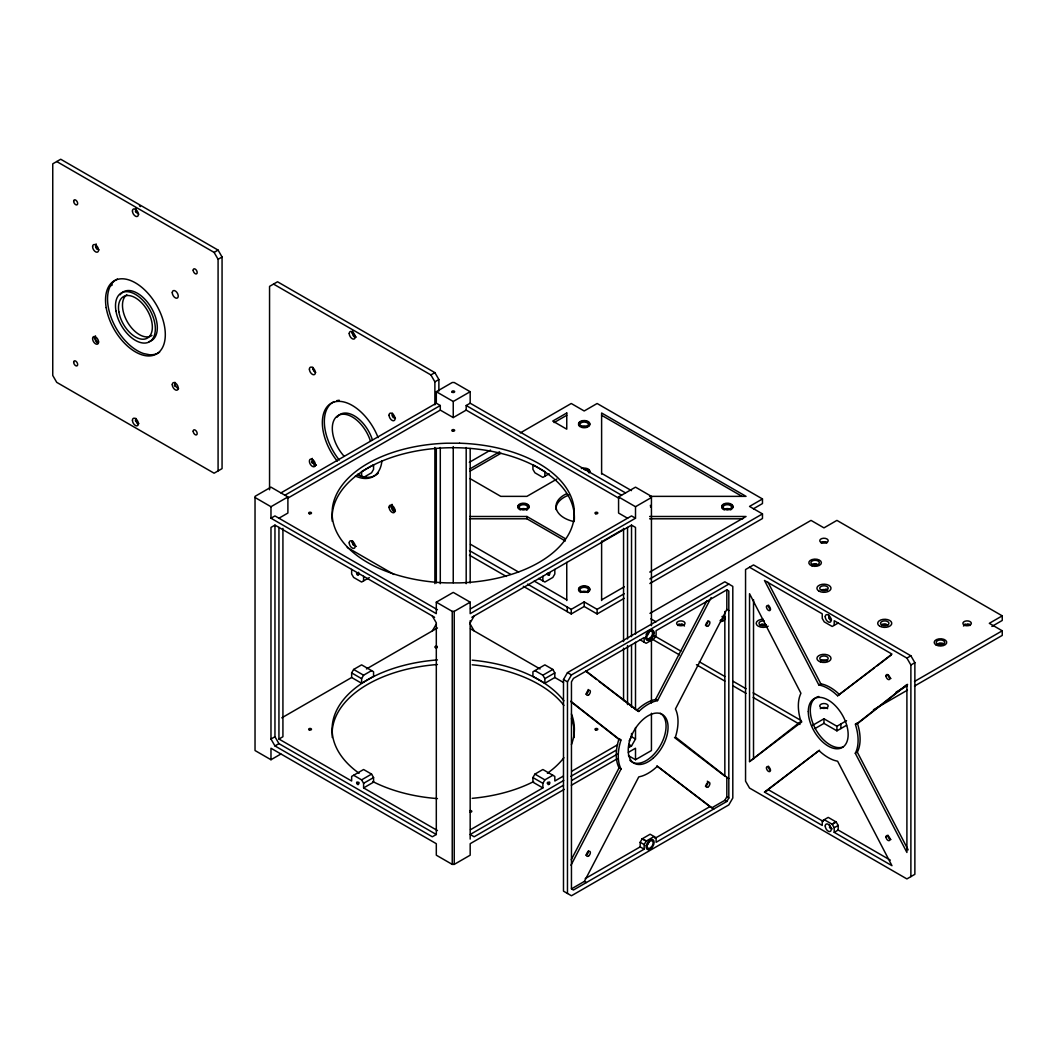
<?xml version="1.0" encoding="UTF-8"?>
<svg xmlns="http://www.w3.org/2000/svg" width="1055" height="1055" viewBox="0 0 1055 1055"><rect width="100%" height="100%" fill="white"/><g stroke="black" fill="none" stroke-linecap="round" stroke-linejoin="round"><path stroke-width="1.5" d="M571.335 702.063L618.85 739.344A42.253 24.397 -60 0 0 618.85 767.42L621.078 768.95L570.979 865.245M570.755 701.232L620.841 740.505A42.253 24.397 -60 0 0 620.841 768.567L621.078 768.95M571.256 859.72L619.087 767.803M599.227 681.53L636.745 710.318L639.937 707.457A42.253 24.397 -60 0 1 652.359 700.283L655.551 699.452L706.876 600.823M636.745 710.318L638.737 711.466L641.928 708.617A42.253 24.397 -60 0 1 654.351 701.443L657.542 700.612L711.136 597.618M644.157 642.165L644.157 637.563L573.445 678.391L571.454 681.846L571.454 888.864L584.404 881.387L638.737 776.942L641.928 776.111A42.253 24.397 -60 0 0 657.371 766.26L711.888 807.774L724.838 800.31L726.829 796.855L726.829 777.298L675.437 737.049A42.253 24.397 -60 0 0 675.437 708.986L726.829 609.394L726.829 589.837L656.105 630.666L656.105 635.268L654.113 638.71L646.148 643.313L640.174 639.871M351.645 677.508L351.645 672.905L353.636 669.45L361.601 664.861L373.562 671.758L373.562 676.361L361.601 683.258L351.645 677.508L281.791 717.835M361.601 683.258L361.601 678.655L363.593 675.2L371.571 670.611M432.326 630.93L436.308 624.033M470.174 622.872L474.157 615.975M563.489 679.539L567.471 672.642L724.838 581.793L732.803 586.382L732.803 798.002L728.82 804.899L571.454 895.761L563.489 891.159L563.489 679.539L567.471 681.846L567.471 893.466M567.471 681.846L571.454 674.949L728.82 584.088M552.833 775.267L544.868 779.856L542.877 783.311L542.877 787.914L532.92 782.164L532.92 777.561L534.911 774.106L542.877 769.517L554.825 776.414L554.825 781.017L563.383 776.071M629.136 740.874L631.523 736.733L631.523 733.449M628.688 747.573L631.523 745.938L635.506 739.028L635.506 727.554M585.222 878.604L640.174 846.888L640.174 842.286L642.165 838.831L650.131 834.228L656.105 837.683L656.105 842.286L726.829 801.457L728.82 798.002L728.82 590.985L726.829 589.837M571.454 888.864L573.445 890.011L644.157 849.183L644.157 844.58L646.148 841.138L654.113 836.536M855.288 753.257L855.513 752.874A42.253 24.397 60 0 0 855.513 724.811L906.904 684.55L906.904 852.466L855.288 753.257L857.517 751.727A42.253 24.397 60 0 0 857.517 723.664L907.603 684.392M749.538 761.605L800.93 721.356A42.253 24.397 60 0 1 800.93 693.293L749.538 593.701L749.538 761.605L801.853 721.844M838.184 623.03L832.21 626.472L824.232 621.87L822.241 618.428L822.241 613.825L764.479 580.474L818.812 684.919L822.003 685.75A42.253 24.397 60 0 1 834.439 692.924L837.63 695.773L891.963 654.074L834.202 620.722L834.202 625.325M837.63 695.773L874.555 667.815M877.14 665.837L891.37 654.918M890.315 860.142L838.184 830.034L838.184 825.445L836.193 821.99L828.228 817.388L822.241 820.843L822.241 825.445L764.479 792.094L818.983 750.567A42.253 24.397 60 0 0 834.439 760.418L837.63 761.248L891.963 865.693L834.202 832.342L834.202 827.74L832.21 824.285L824.232 819.695M766.471 790.934L819.511 750.237M110.34 286.05L112.331 284.903M56.733 161.534L214.099 252.396L218.082 250.101L222.064 256.998L222.064 468.618L214.099 473.207L56.733 382.358L52.75 375.461L52.75 163.841L60.715 159.239L218.082 250.101M218.082 470.912L218.082 259.293L222.064 256.998M273.535 284.085L430.902 374.934L434.884 372.639L438.88 379.536L438.88 391.023M434.884 404.803L434.884 381.844L438.88 379.536M280.947 492.909L436.308 403.208L436.308 391.708L452.239 382.503L454.23 382.503L470.174 391.708L470.174 403.208L625.536 492.909M284.929 495.204L440.291 405.516L440.291 410.105L287.448 498.356M255.033 497.512L270.977 506.717L287.896 496.945L287.896 513.047L278.837 518.269M436.308 391.708L453.241 401.48L470.174 391.708M270.977 506.717L270.977 518.216L274.959 515.921L437.443 609.724M619.034 498.356L466.191 410.105L466.191 405.516L470.174 403.208M440.291 410.105L453.241 417.582L466.191 410.105M434.607 617.294L274.959 525.113L270.977 527.421L270.977 739.028L274.959 745.938L432.326 836.786L436.308 834.492L436.308 622.872L432.326 615.975M469.33 462.327L490.562 450.076M520.286 432.919L571.243 403.498L584.193 410.975L597.13 403.498L762.475 498.949L762.475 503.551L753.402 508.787M470.002 468.855L499.556 451.791M470.002 471.15L500.967 453.268M554.139 422.567L566.759 415.288M369.29 577.613L361.601 582.044L353.636 577.441L351.645 573.999L351.645 569.397M549.141 473.774L542.877 477.388L534.911 472.785L532.92 469.343L532.92 464.741L544.868 471.638L544.868 476.24M556.803 479.115L526.92 496.364L500.769 496.364L469.963 478.574M270.977 518.216L436.308 613.667L436.308 602.168L453.241 592.396L470.174 602.168L470.174 613.667L635.506 518.216L635.506 506.717L618.573 496.945L618.573 513.047L627.633 518.269M618.573 496.945L635.506 487.159L651.436 496.364L651.436 625.668M436.308 602.168L452.239 611.373L454.23 611.373L470.174 602.168M635.506 506.717L651.436 497.512M366.441 668.962L437.456 627.962M470.464 608.906L631.523 515.921L635.506 518.216M601.614 541.795L622.964 529.478M471.862 617.294L631.523 525.113L635.506 527.421L635.506 634.042M270.977 739.028L274.959 736.733L274.959 525.113M278.942 527.421L278.942 739.028L282.925 736.733L282.925 528.397M274.959 745.938L278.942 743.63L436.308 834.492M287.896 496.945L270.977 487.159L255.033 496.364L255.033 750.54L270.977 759.732L280.854 754.035M527.566 584.14L571.243 609.355L584.193 601.891L597.13 609.355L624.217 593.728M762.475 498.949L749.525 506.426L762.475 513.904L762.475 518.506L649.867 583.521M523.306 586.29L571.243 613.957L584.193 606.48L597.13 613.957L624.217 598.33M601.614 599.873L624.27 586.791M649.761 572.074L746.043 516.488L649.629 516.488M649.867 578.918L762.475 513.904M361.601 779.856L371.571 774.106L373.562 777.561L373.562 782.164L363.593 787.914L363.593 783.311L361.601 779.856L353.636 775.267M534.911 670.611L542.877 675.2L552.833 669.45L554.825 672.905L554.825 677.508L563.476 682.493M649.959 613.377L811.018 520.392L823.968 527.869L836.918 520.392L1002.25 615.856L1002.25 620.446L991.898 626.433M363.593 783.311L373.562 777.561M554.825 677.508L544.868 683.258L544.868 678.655L554.825 672.905M470.451 829.731L542.877 787.914M571.942 771.139L617.557 744.79M563.739 780.463L470.174 834.492L474.157 836.786L563.476 785.223M570.834 776.375L616.199 750.184M571.981 780.318L617.346 754.114M564.24 789.377L470.174 843.697L470.174 855.196L454.23 864.388L452.239 864.388L436.308 855.196L436.308 843.697L270.977 748.232L270.977 759.732M571.362 785.263L616.977 758.927M628.384 752.347L635.506 748.232L635.506 759.732L628.45 755.657M635.506 759.732L651.436 750.54L651.436 713.246M818.812 684.919L820.803 683.759L824.008 684.603A42.253 24.397 60 0 1 836.43 691.764L839.622 694.625M749.538 567.247L906.904 658.096L910.887 655.801L914.87 662.698L914.87 874.318L906.904 878.921L749.538 788.059L745.555 781.162L745.555 569.542L753.521 564.939L910.887 655.801M910.887 876.613L910.887 665.006L914.87 662.698M812.31 725.51L823.968 718.785L836.918 726.262L846.558 720.684M1002.25 615.856L989.3 623.32L1002.25 630.798L1002.25 635.4L914.5 686.067M814.908 728.609L823.968 723.387L836.918 730.851L846.558 725.286M896.104 692.093L907.419 685.552M914.5 681.464L1002.25 630.798M873.448 709.764L907.419 690.155M654.944 838.356L709.896 806.627L713.879 808.934M855.288 724.165L857.28 723.005M764.479 792.094L768.462 789.786L823.414 821.515M832.013 824.179L835.995 821.871M832.21 824.285L836.193 821.99M834.202 827.74L838.184 825.445M834.202 832.342L838.184 830.034M649.616 496.364L746.043 496.364L601.614 412.993L601.614 474.038M469.726 516.488L526.92 516.488L565.335 538.67M469.726 518.796L526.92 518.796L565.335 540.978M649.629 518.796L742.773 518.796M601.614 415.288L741.784 496.219M434.884 372.639L277.518 281.777L269.553 286.38L269.553 489.797M601.614 473.365L631.497 490.615M466.191 405.516L621.54 495.204M436.308 403.208L440.291 405.516M726.829 609.394L728.82 610.542M650.856 618.837L656.039 621.83M653.915 635.558L680.857 651.106M699.28 661.749L724.811 676.479M733.317 681.398L746.07 688.757M753.165 692.858L801.365 720.684M651.08 638.526L679.433 654.891M696.445 664.716L724.811 681.082M733.317 686.001L746.07 693.359M753.165 697.461L799.941 724.469M357.909 474.104L363.593 477.388L371.571 472.785L373.562 469.343L373.562 464.741L361.601 471.638L361.601 476.24M538.604 578.43L544.868 582.044L552.833 577.441L554.825 573.999L554.825 569.397M470.477 544.288L518.612 572.074M534.199 581.068L566.759 599.873M469.435 550.578L510.541 574.316M469.435 555.181L506.295 576.465M655.551 699.452L657.542 700.612M567.471 672.642L571.454 674.949M347.253 547.466L394.043 574.474M552.833 669.45L544.868 664.861L532.92 671.758L532.92 676.361L544.868 683.258M470.451 628.793L540.041 668.962M726.829 777.298L728.82 778.458M631.523 736.733L635.506 739.028M726.829 796.855L728.82 798.002M619.087 738.698L621.078 739.858M628.872 744.395L631.523 745.938M724.838 800.31L726.829 801.457M353.636 669.45L363.593 675.2M534.911 774.106L544.868 779.856M642.363 838.712L646.346 841.02M642.165 838.831L646.148 841.138M351.645 672.905L361.601 678.655M532.92 777.561L542.877 783.311M640.174 842.286L644.157 844.58M640.174 846.888L644.157 849.183M584.404 881.387L586.395 882.534M371.571 774.106L363.593 769.517L351.645 776.414L351.645 781.017L278.942 739.028M363.593 787.914L437.456 830.549M674.514 737.537L724.838 776.15L724.838 611.531M585.696 670.756L638.737 711.466M586.29 671.6L596.642 679.539M656.843 765.93L709.896 806.627M906.904 658.096L910.887 665.006M430.902 374.934L434.884 381.844M542.877 675.2L544.868 678.655M470.174 624.033L474.157 630.93M214.099 252.396L218.082 259.293M274.959 736.733L278.942 743.63M857.28 752.11L908.144 849.855M767.974 582.228L820.803 683.759M840.901 723.954L840.901 728.557M836.918 726.262L836.918 730.851M823.968 718.785L823.968 723.387M753.521 599.622L753.521 759.31M651.436 639.304L651.436 702.894M635.506 642.244L635.506 709.501M631.523 525.113L631.523 636.666M631.523 644.869L631.523 707.206M627.54 527.421L627.54 638.974M627.54 645.528L627.54 704.582M623.558 528.397L623.558 641.585M623.558 648.152L623.558 700.639M601.614 541.083L601.614 600.532M597.13 609.355L597.13 613.957M584.193 601.891L584.193 606.48M574.21 737.524L574.21 730.205A121.14 69.933 0 0 0 571.454 718.6M571.243 609.355L571.243 613.957M567.26 607.06L567.26 611.663M566.759 562.341L566.759 600.546M542.877 576.294L542.877 580.896M526.92 516.488L526.92 518.796M470.174 448.507L470.174 583.019M470.174 620.749L470.174 839.094M466.191 447.518L466.191 583.679M454.23 611.373L454.23 864.388M453.241 401.48L453.241 417.582M453.241 446.608L453.241 582.756M452.239 611.373L452.239 864.388M440.291 447.518L440.291 583.679M436.308 448.507L436.308 583.019M434.884 447.452L434.884 583.613M363.593 576.294L363.593 580.896M332.272 737.524L332.272 730.205A121.14 69.933 0 0 1 437.429 664.518M472.192 664.782A121.14 69.933 0 0 1 563.898 705.413M571.454 713.998A121.14 69.933 0 0 1 571.454 744.514M563.898 757.701A121.14 69.933 0 0 1 547.374 773.275M533.619 781.584A121.14 69.933 0 0 1 472.192 798.332M437.429 798.595A121.14 69.933 0 0 1 372.863 781.584M359.096 773.275A121.14 69.933 0 0 1 340.725 703.342A121.14 69.933 0 0 1 437.429 659.916M472.192 660.179A121.14 69.933 0 0 1 563.898 700.81M332.272 521.302A121.14 69.933 0 0 1 453.241 447.702A121.14 69.933 0 0 1 574.21 521.302M470.002 810.583A1.411 0.818 0 0 1 471.783 811.374A1.411 0.818 0 0 1 470.002 812.165M437.298 647.599A1.411 0.818 0 0 1 435.306 647.599A1.411 0.818 0 0 1 435.306 646.451A1.411 0.818 0 0 1 437.298 646.451M547.73 782.243A1.411 0.818 -60 0 1 547.123 783.127M359.122 782.876A1.411 0.818 60 0 1 358.753 782.243M547.571 573.247A1.411 0.818 -60 0 1 547.123 573.815M359.122 573.551A1.411 0.818 60 0 1 358.621 572.272M723.427 615.658A6.264 3.613 0 0 1 720.618 621.712M820.315 661.089A4.22 2.44 0 0 1 827.621 661.089M881.729 625.51A4.22 2.44 0 0 1 887.703 625.51M821.502 590.18A4.22 2.44 0 0 1 826.645 590.273M760.22 625.51A4.22 2.44 0 0 1 766.194 625.51M766.194 625.048A4.22 2.44 0 0 1 759.125 623.953A4.22 2.44 0 0 1 764.308 620.973M768.185 626.195A7.042 4.062 0 0 1 756.699 624.876A7.042 4.062 0 0 1 763.213 619.259M937.486 644.579A4.22 2.44 0 0 1 943.46 644.579M812.126 564.913A4.22 2.44 0 0 1 818.1 564.913M721.989 616.489A4.22 2.44 0 0 1 720.09 620.564M721.106 620.01A4.22 2.44 0 0 1 722.662 620.907M881.901 625.114A5.631 3.257 0 0 1 886.187 624.784M761.156 624.903A5.631 3.257 0 0 1 765.468 624.942M821.515 589.903A5.631 3.257 0 0 1 827.133 590.114M812.297 564.504A5.631 3.257 0 0 1 816.57 564.188M678.325 625.008A5.631 3.257 0 0 1 682.625 624.85M939.016 643.853A5.631 3.257 0 0 1 943.289 644.17M821.146 542.455A5.631 3.257 0 0 1 826.777 542.455M964.468 625.048A5.631 3.257 0 0 1 970.099 625.167M881.901 624.415A5.631 3.257 0 0 1 886.187 624.098M761.156 624.204A5.631 3.257 0 0 1 762.594 624.006M764.057 624.019A5.631 3.257 0 0 1 765.468 624.257M825.814 589.046A5.631 3.257 0 0 1 827.133 589.428M677.824 625.51A4.22 2.44 0 0 1 684.471 626.011M678.325 624.323A5.631 3.257 0 0 1 679.723 624.046M681.187 623.993A5.631 3.257 0 0 1 682.625 624.151M820.302 708.67A4.22 2.44 0 0 1 827.621 708.67M820.975 542.863A4.22 2.44 0 0 1 826.949 542.863M939.016 643.154A5.631 3.257 0 0 1 943.289 643.484M963.466 626.011A4.22 2.44 0 0 1 970.112 625.51M964.468 624.362A5.631 3.257 0 0 1 965.853 624.072M967.316 623.98A5.631 3.257 0 0 1 970.099 624.481M315.959 465.255A4.22 2.44 60 0 1 312.742 462.446A4.22 2.44 60 0 1 312.28 458.371M378.389 473.009A42.253 24.397 60 0 1 366.362 477.308L360.428 476.108A42.253 24.397 60 0 1 357.342 474.882M339.275 460.02A42.253 24.397 60 0 1 328.342 441.082L326.918 437.047A42.253 24.397 60 0 1 326.918 408.971L328.342 406.584A42.253 24.397 60 0 1 334.224 401.586M336.651 400.715A42.253 24.397 60 0 1 339.275 400.267M314.97 466.02A5.631 3.257 60 0 1 313.942 465.268M312.148 463.053A5.631 3.257 60 0 1 311.515 461.734M336.967 417.305A28.169 16.26 60 0 1 355.258 416.395A28.169 16.26 60 0 1 372.415 439.922M315.762 372.415A4.22 2.44 60 0 1 312.781 367.232M395.018 510.475A5.631 3.257 60 0 1 392.064 504.33M316.368 465.215A5.631 3.257 60 0 1 312.517 459.584M314.377 371.452A5.631 3.257 60 0 1 312.913 368.92M394.056 417.45A5.631 3.257 60 0 1 392.196 413.586M395.454 418.413A4.22 2.44 60 0 1 392.46 413.23M393.462 417.793A5.631 3.257 60 0 1 391.998 415.274M395.427 511.213A4.22 2.44 60 0 1 391.761 504.87M393.621 511.279A5.631 3.257 60 0 1 391.84 509.051M391.207 507.732A5.631 3.257 60 0 1 390.798 506.4M355.179 336.809A5.631 3.257 60 0 1 352.357 331.929M356.379 337.086A4.22 2.44 60 0 1 352.726 330.743M354.572 337.152A5.631 3.257 60 0 1 352.792 334.936M352.159 333.617A5.631 3.257 60 0 1 351.763 332.272M354.216 545.105A5.631 3.257 60 0 1 352.357 541.241M356.379 546.398A4.22 2.44 60 0 1 352.621 540.899M344.115 456.248A28.169 16.26 60 0 1 338.141 415.525A28.169 16.26 60 0 1 370.424 441.069M381.936 460.679A42.253 24.397 60 0 1 355.35 476.029M337.284 461.167A42.253 24.397 60 0 1 331.099 403.327A42.253 24.397 60 0 1 378.099 437.601M831.604 619.918A4.22 2.44 60 0 1 828.623 614.749M831.169 619.971A5.631 3.257 60 0 1 828.755 616.437M830.575 620.314A5.631 3.257 60 0 1 828.795 618.098M832.21 828.887A4.22 2.44 60 0 1 829.322 824.667M830.219 828.267A5.631 3.257 60 0 1 829.388 827.067M890.974 678.497A2.822 1.622 60 0 1 887.98 674.778M890.974 839.503A2.822 1.622 60 0 1 888.758 838.066A2.822 1.622 60 0 1 888.046 835.23M770.453 609.223A2.822 1.622 60 0 1 768.528 605.214M770.453 770.242A2.822 1.622 60 0 1 768.528 766.233M843.024 746.94A28.169 16.26 60 0 1 814.407 726.816A28.169 16.26 60 0 1 818.799 696.498M159.622 352.133A42.253 24.397 60 0 1 149.559 354.757L143.625 353.557A42.253 24.397 60 0 1 128.183 343.706L125.255 340.725A42.253 24.397 60 0 1 111.527 318.531L110.116 314.495A42.253 24.397 60 0 1 110.116 286.433L111.527 284.032A42.253 24.397 60 0 1 117.422 279.048M138.798 214.218A4.22 2.44 60 0 1 135.924 208.204M175.025 386.512A5.631 3.257 60 0 1 174.392 385.194M98.959 249.864A4.22 2.44 60 0 1 96.084 243.85M120.165 294.767A28.169 16.26 60 0 1 150.733 306.834A28.169 16.26 60 0 1 149.124 341.596M138.376 423.583A5.631 3.257 60 0 1 135.554 418.703M137.414 213.255A5.631 3.257 60 0 1 135.554 209.391M139.405 205.817A5.631 3.257 60 0 1 140.434 206.569M178.625 388.662A4.22 2.44 60 0 1 174.959 382.332M96.968 249.244A5.631 3.257 60 0 1 95.517 246.725M97.139 342.73A5.631 3.257 60 0 1 95.346 340.514M94.713 339.196A5.631 3.257 60 0 1 94.317 337.851M135.99 212.385A5.631 3.257 60 0 1 135.357 211.066M98.392 342.453A4.22 2.44 60 0 1 95.478 335.833M151.986 335.424A23.949 13.821 60 0 1 128.077 323.067A23.949 13.821 60 0 1 126.824 294.727M138.798 423.53A4.22 2.44 60 0 1 135.818 418.347M581.2 426.655A4.22 2.44 0 0 1 587.173 426.655M556.051 509.578A28.169 16.26 0 0 1 568.843 495.085M580.342 426.853A5.631 3.257 0 0 1 580.065 422.251A5.631 3.257 0 0 1 588.031 422.092A5.631 3.257 0 0 1 588.308 426.695M587.173 427.235A5.631 3.257 0 0 1 581.542 427.341M580.474 592.211A5.631 3.257 0 0 1 580.29 587.424A5.631 3.257 0 0 1 588.585 587.727A5.631 3.257 0 0 1 587.319 592.475M520.445 509.301A4.22 2.44 0 0 1 527.091 509.816M580.527 592.462A4.22 2.44 0 0 1 587.846 592.462M724.35 509.301A4.22 2.44 0 0 1 730.324 509.301M584.193 469.607A4.22 2.44 0 0 1 588.413 472.047M581.371 468.539A5.631 3.257 0 0 1 588.176 469.053A5.631 3.257 0 0 1 589.072 472.983M584.193 468.789A5.631 3.257 0 0 1 589.824 472.047M574.091 521.618A28.169 16.26 0 0 1 566.456 493.793M650.328 505.358A5.631 3.257 0 0 1 650.513 507.046M722.464 508.747A5.631 3.257 0 0 1 727.343 503.868A5.631 3.257 0 0 1 732.223 508.747M731.326 509.42A5.631 3.257 0 0 1 730.152 509.934M724.521 509.934A5.631 3.257 0 0 1 723.361 509.42M518.546 508.747A5.631 3.257 0 0 1 523.438 503.868A5.631 3.257 0 0 1 528.304 508.747M527.421 509.42A5.631 3.257 0 0 1 526.247 509.934M520.616 509.934A5.631 3.257 0 0 1 519.442 509.42M137.77 423.925A5.631 3.257 60 0 1 136.807 422.91M135.99 421.71A5.631 3.257 60 0 1 135.357 420.391M353.61 545.461A5.631 3.257 60 0 1 352.792 544.248M352.159 542.929A5.631 3.257 60 0 1 351.763 541.584M707.325 781.188A2.822 1.622 -60 0 1 707.641 783.786A2.822 1.622 -60 0 1 705.399 786.146M588.11 689.469A2.822 1.622 -60 0 1 587.965 692.106A2.822 1.622 -60 0 1 585.881 694.137M707.839 620.907A2.822 1.622 -60 0 1 705.399 625.14M588.321 850.923A2.822 1.622 -60 0 1 585.881 855.157M649.142 631.246A4.22 2.44 -60 0 1 646.148 636.416M649.036 841.508A4.22 2.44 -60 0 1 646.148 845.728M660.232 713.233A28.169 16.26 -60 0 1 658.953 747.85A28.169 16.26 -60 0 1 629.835 760.233M650.566 629.888A5.631 3.257 -60 0 1 653.454 633.462A5.631 3.257 -60 0 1 649.194 639.699A5.631 3.257 -60 0 1 645.555 637.22M646.082 634.609A5.631 3.257 -60 0 1 646.715 633.29M647.546 632.09A5.631 3.257 -60 0 1 649.537 630.323M98.563 341.833L98.511 342.717A4.22 2.44 60 0 1 95.28 343.64A4.22 2.44 60 0 1 92.589 338.615A4.22 2.44 60 0 1 95.346 336.809L96.137 337.31A4.22 2.44 60 0 1 98.563 341.833M315.366 464.385L315.313 465.255A4.22 2.44 60 0 1 312.082 466.178A4.22 2.44 60 0 1 309.392 461.154A4.22 2.44 60 0 1 312.161 459.347L312.939 459.848A4.22 2.44 60 0 1 315.366 464.385M566.759 412.993L552.741 421.077L566.759 429.174L566.759 412.993M827.226 589.798L826.421 590.233A4.22 2.44 0 0 1 821.278 590.127L820.526 589.666A4.22 2.44 0 0 1 821.212 586.395A4.22 2.44 0 0 1 826.922 586.501A4.22 2.44 0 0 1 827.226 589.798M459.584 443.206L446.898 443.206A121.14 69.933 0 0 0 332.272 509.38L332.272 516.699A121.14 69.933 0 0 0 446.898 582.888L459.584 582.888A121.14 69.933 0 0 0 574.21 516.699L574.21 509.38A121.14 69.933 0 0 0 459.584 443.206M452.239 392.289A1.411 0.818 0 0 0 454.6 391.919A1.411 0.818 0 0 0 452.872 390.93A1.411 0.818 0 0 0 452.239 392.289M309.379 513.745A1.411 0.818 0 0 0 311.489 513.047A1.411 0.818 0 0 0 309.379 512.334A1.411 0.818 0 0 0 309.379 513.745M595.693 513.745A1.411 0.818 0 0 0 597.803 513.047A1.411 0.818 0 0 0 595.693 512.334A1.411 0.818 0 0 0 595.693 513.745M452.529 431.099A1.411 0.818 0 0 0 454.652 430.387A1.411 0.818 0 0 0 452.529 429.688A1.411 0.818 0 0 0 452.529 431.099M595.693 729.968A1.411 0.818 0 0 0 597.803 729.256A1.411 0.818 0 0 0 595.693 728.557A1.411 0.818 0 0 0 595.693 729.968M309.379 729.968A1.411 0.818 0 0 0 311.489 729.256A1.411 0.818 0 0 0 309.379 728.557A1.411 0.818 0 0 0 309.379 729.968M549.114 784.274A1.411 0.818 -60 0 0 549.563 782.098A1.411 0.818 -60 0 0 547.888 783.575A1.411 0.818 -60 0 0 549.114 784.274M356.63 782.731A1.411 0.818 60 0 0 358.12 784.59A1.411 0.818 60 0 0 358.12 782.599A1.411 0.818 60 0 0 356.63 782.731M549.114 574.962A1.411 0.818 -60 0 0 549.563 572.773A1.411 0.818 -60 0 0 547.888 574.25A1.411 0.818 -60 0 0 549.114 574.962M356.63 573.419A1.411 0.818 60 0 0 358.12 575.278A1.411 0.818 60 0 0 358.12 573.287A1.411 0.818 60 0 0 356.63 573.419M879.738 626.195A7.042 4.062 0 0 0 891.528 624.375A7.042 4.062 0 0 0 882.903 619.404A7.042 4.062 0 0 0 879.738 626.195M820.447 661.92A7.042 4.062 0 0 0 831.01 658.399A7.042 4.062 0 0 0 820.447 654.878A7.042 4.062 0 0 0 820.447 661.92M811.981 565.862A6.264 3.613 0 0 0 821.383 562.724A6.264 3.613 0 0 0 811.981 559.585A6.264 3.613 0 0 0 811.981 565.862M821.858 660.509A4.22 2.44 0 0 0 828.188 658.399A4.22 2.44 0 0 0 821.858 656.289A4.22 2.44 0 0 0 821.858 660.509M881.729 625.048A4.22 2.44 0 0 0 888.798 623.953A4.22 2.44 0 0 0 883.628 620.973A4.22 2.44 0 0 0 881.729 625.048M818.983 591.13A7.042 4.062 0 0 0 830.773 589.297A7.042 4.062 0 0 0 822.148 584.325A7.042 4.062 0 0 0 818.983 591.13M936.036 644.948A6.264 3.613 0 0 0 946.52 643.326A6.264 3.613 0 0 0 938.845 638.895A6.264 3.613 0 0 0 936.036 644.948M938.357 644.5A4.22 2.44 0 0 0 944.7 642.389A4.22 2.44 0 0 0 938.357 640.279A4.22 2.44 0 0 0 938.357 644.5M812.996 564.834A4.22 2.44 0 0 0 819.339 562.724A4.22 2.44 0 0 0 812.996 560.614A4.22 2.44 0 0 0 812.996 564.834M677.824 625.048A4.22 2.44 0 0 0 684.893 623.953A4.22 2.44 0 0 0 679.723 620.973A4.22 2.44 0 0 0 677.824 625.048M821.858 708.09A4.22 2.44 0 0 0 828.188 705.98A4.22 2.44 0 0 0 821.858 703.856A4.22 2.44 0 0 0 821.858 708.09M821.858 542.784A4.22 2.44 0 0 0 828.188 540.674A4.22 2.44 0 0 0 821.858 538.564A4.22 2.44 0 0 0 821.858 542.784M965.009 625.444A4.22 2.44 0 0 0 971.338 623.32A4.22 2.44 0 0 0 965.009 621.21A4.22 2.44 0 0 0 965.009 625.444M309.392 369.184A4.22 2.44 60 0 0 313.876 374.762A4.22 2.44 60 0 0 313.876 368.788A4.22 2.44 60 0 0 309.392 369.184M389.071 415.195A4.22 2.44 60 0 0 393.555 420.774A4.22 2.44 60 0 0 393.555 414.786A4.22 2.44 60 0 0 389.071 415.195M389.071 507.204A4.22 2.44 60 0 0 393.555 512.77A4.22 2.44 60 0 0 393.555 506.796A4.22 2.44 60 0 0 389.071 507.204M349.231 333.538A4.22 2.44 60 0 0 353.715 339.117A4.22 2.44 60 0 0 353.715 333.129A4.22 2.44 60 0 0 349.231 333.538M349.231 542.85A4.22 2.44 60 0 0 353.715 548.429A4.22 2.44 60 0 0 353.715 542.455A4.22 2.44 60 0 0 349.231 542.85M825.234 826.012A4.22 2.44 60 0 0 829.718 831.591A4.22 2.44 60 0 0 829.718 825.617A4.22 2.44 60 0 0 825.234 826.012M825.234 616.7A4.22 2.44 60 0 0 829.718 622.279A4.22 2.44 60 0 0 829.718 616.305A4.22 2.44 60 0 0 825.234 616.7M885.989 836.945A2.822 1.622 60 0 0 888.983 840.664A2.822 1.622 60 0 0 888.983 836.668A2.822 1.622 60 0 0 885.989 836.945M766.471 606.928A2.822 1.622 60 0 0 769.464 610.647A2.822 1.622 60 0 0 769.464 606.651A2.822 1.622 60 0 0 766.471 606.928M885.989 675.925A2.822 1.622 60 0 0 888.983 679.644A2.822 1.622 60 0 0 888.983 675.662A2.822 1.622 60 0 0 885.989 675.925M766.471 767.935A2.822 1.622 60 0 0 769.464 771.653A2.822 1.622 60 0 0 769.464 767.671A2.822 1.622 60 0 0 766.471 767.935M808.301 711.584A28.169 16.26 60 0 0 838.184 748.747A28.169 16.26 60 0 0 838.184 708.907A28.169 16.26 60 0 0 808.301 711.584M172.268 292.644A4.22 2.44 60 0 0 176.752 298.222A4.22 2.44 60 0 0 176.752 292.248A4.22 2.44 60 0 0 172.268 292.644M132.429 210.987A4.22 2.44 60 0 0 136.913 216.565A4.22 2.44 60 0 0 136.913 210.591A4.22 2.44 60 0 0 132.429 210.987M92.589 246.646A4.22 2.44 60 0 0 97.073 252.224A4.22 2.44 60 0 0 97.073 246.25A4.22 2.44 60 0 0 92.589 246.646M106.186 307.678A42.253 24.397 60 0 0 155.415 354.559A42.253 24.397 60 0 0 144.654 289.888A42.253 24.397 60 0 0 106.186 307.678M132.429 420.312A4.22 2.44 60 0 0 136.913 425.89A4.22 2.44 60 0 0 136.913 419.903A4.22 2.44 60 0 0 132.429 420.312M115.931 310.909A28.169 16.26 60 0 0 148.742 342.163A28.169 16.26 60 0 0 141.568 299.053A28.169 16.26 60 0 0 115.931 310.909M118.859 311.884A23.949 13.821 60 0 0 146.751 338.444A23.949 13.821 60 0 0 140.645 301.796A23.949 13.821 60 0 0 118.859 311.884M172.268 384.653A4.22 2.44 60 0 0 176.752 390.231A4.22 2.44 60 0 0 176.752 384.257A4.22 2.44 60 0 0 172.268 384.653M193.184 431.231A2.822 1.622 60 0 0 196.177 434.95A2.822 1.622 60 0 0 196.177 430.968A2.822 1.622 60 0 0 193.184 431.231M193.184 270.225A2.822 1.622 60 0 0 196.177 273.944A2.822 1.622 60 0 0 196.177 269.961A2.822 1.622 60 0 0 193.184 270.225M73.665 201.215A2.822 1.622 60 0 0 76.659 204.934A2.822 1.622 60 0 0 76.659 200.951A2.822 1.622 60 0 0 73.665 201.215M73.665 362.234A2.822 1.622 60 0 0 76.659 365.953A2.822 1.622 60 0 0 76.659 361.957A2.822 1.622 60 0 0 73.665 362.234M725.233 509.235A4.22 2.44 0 0 0 731.563 507.125A4.22 2.44 0 0 0 725.233 505.002A4.22 2.44 0 0 0 725.233 509.235M723.361 508.734A5.631 3.257 0 0 0 732.777 507.27A5.631 3.257 0 0 0 725.88 503.288A5.631 3.257 0 0 0 723.361 508.734M520.616 509.249A5.631 3.257 0 0 0 529.069 506.426A5.631 3.257 0 0 0 520.616 503.617A5.631 3.257 0 0 0 520.616 509.249M580.474 591.525A5.631 3.257 0 0 0 589.719 589.705A5.631 3.257 0 0 0 582.373 586A5.631 3.257 0 0 0 580.474 591.525M580.342 426.154A5.631 3.257 0 0 0 589.679 424.519A5.631 3.257 0 0 0 582.545 420.668A5.631 3.257 0 0 0 580.342 426.154M581.2 591.499A4.22 2.44 0 0 0 588.268 590.404A4.22 2.44 0 0 0 583.099 587.411A4.22 2.44 0 0 0 581.2 591.499M521.315 509.235A4.22 2.44 0 0 0 527.658 507.125A4.22 2.44 0 0 0 521.315 505.002A4.22 2.44 0 0 0 521.315 509.235M582.07 426.589A4.22 2.44 0 0 0 588.413 424.466A4.22 2.44 0 0 0 582.07 422.356A4.22 2.44 0 0 0 582.07 426.589M653.296 758.018A28.169 16.26 -60 0 0 662.224 714.38A28.169 16.26 -60 0 0 628.899 743.933A28.169 16.26 -60 0 0 653.296 758.018M588.901 855.711A2.822 1.622 -60 0 0 589.785 851.345A2.822 1.622 -60 0 0 586.461 854.299A2.822 1.622 -60 0 0 588.901 855.711M708.419 786.7A2.822 1.622 -60 0 0 709.316 782.335A2.822 1.622 -60 0 0 705.98 785.289A2.822 1.622 -60 0 0 708.419 786.7M588.901 694.691A2.822 1.622 -60 0 0 589.785 690.326A2.822 1.622 -60 0 0 586.461 693.28A2.822 1.622 -60 0 0 588.901 694.691M708.419 625.694A2.822 1.622 -60 0 0 709.316 621.329A2.822 1.622 -60 0 0 705.98 624.283A2.822 1.622 -60 0 0 708.419 625.694M651.159 639.119A5.631 3.257 -60 0 0 652.953 630.389A5.631 3.257 -60 0 0 646.28 636.297A5.631 3.257 -60 0 0 651.159 639.119M651.159 848.431A5.631 3.257 -60 0 0 652.953 839.701A5.631 3.257 -60 0 0 646.28 845.609A5.631 3.257 -60 0 0 651.159 848.431M650.909 847.468A4.22 2.44 -60 0 0 652.254 840.927A4.22 2.44 -60 0 0 647.243 845.358A4.22 2.44 -60 0 0 650.909 847.468M650.315 637.813A4.22 2.44 -60 0 0 651.647 631.259A4.22 2.44 -60 0 0 646.649 635.69A4.22 2.44 -60 0 0 650.315 637.813"/></g></svg>
